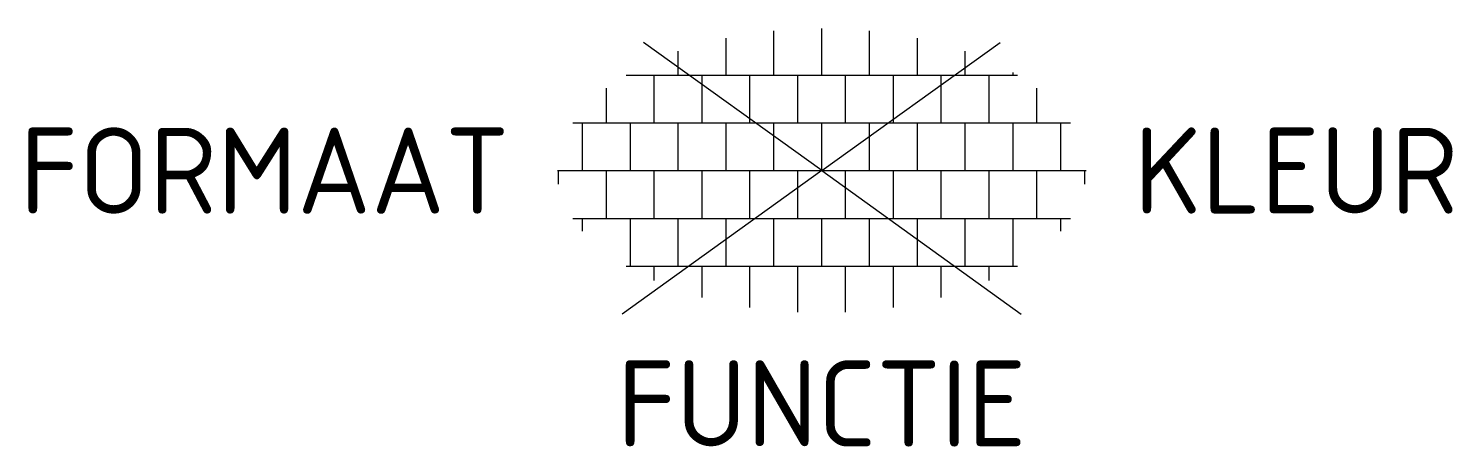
# Model space of a CAD drawing. Extents: x -16.6 to 13.2, y -5.8 to 3.
import ezdxf
from ezdxf.enums import TextEntityAlignment as Align

# ---------------------------------------------------------------- set-up
doc = ezdxf.new("R2010")
doc.units = 0
doc.styles.add('NLCS-ISO', font='NLCS-ISO.ttf')

msp = doc.modelspace()

# ---------------------------------------------------------------- linework, layer by layer
for p, q in [((0, 0), (-3.728, 2.684)), ((-2, 2), (-2, 2.773)), ((-1, 2), (-1, 2.926)), ((0, 2), (0, 2.975)), ((0, 0), (3.728, 2.684)), ((1, 2), (1, 2.926)), ((2, 2), (2, 2.773)), ((-3, 2), (-3, 2.498)), ((3, 2), (3, 2.498)), ((-4.09, 2), (4.09, 2)), ((-3.5, 1), (-3.5, 2)), ((-2.5, 1), (-2.5, 2)), ((-1.5, 1), (-1.5, 2)), ((-0.5, 1), (-0.5, 2)), ((0.5, 1), (0.5, 2)), ((1.5, 1), (1.5, 2)), ((2.5, 1), (2.5, 2)), ((3.5, 1), (3.5, 2)), ((4, 2), (4, 2.052)), ((-4.5, 1), (-4.5, 1.726)), ((4.5, 1), (4.5, 1.726)), ((-5.204, 1), (5.204, 1)), ((-5, 0), (-5, 1)), ((-4, 0), (-4, 1)), ((-3, 0), (-3, 1)), ((-2, 0), (-2, 1)), ((-1, 0), (-1, 1)), ((0, 0), (0, 1)), ((1, 0), (1, 1)), ((2, 0), (2, 1)), ((3, 0), (3, 1)), ((4, 0), (4, 1)), ((5, 0), (5, 1)), ((-5.525, 0), (5.525, 0)), ((-5.5, -0.283), (-5.5, 0)), ((-4.5, -1), (-4.5, 0)), ((0, 0), (-4.172, -3.003)), ((-3.5, -1), (-3.5, 0)), ((-2.5, -1), (-2.5, 0)), ((-1.5, -1), (-1.5, 0)), ((-0.5, -1), (-0.5, 0)), ((0.5, -1), (0.5, 0)), ((1.5, -1), (1.5, 0)), ((2.5, -1), (2.5, 0)), ((3.5, -1), (3.5, 0)), ((4.5, -1), (4.5, 0)), ((5.5, -0.283), (5.5, 0)), ((0, 0), (4.172, -3.003)), ((-5.204, -1), (5.204, -1)), ((-5, -1.266), (-5, -1)), ((-4, -2), (-4, -1)), ((-3, -2), (-3, -1)), ((-2, -2), (-2, -1)), ((-1, -2), (-1, -1)), ((0, -2), (0, -1)), ((1, -2), (1, -1)), ((2, -2), (2, -1)), ((3, -2), (3, -1)), ((4, -2), (4, -1)), ((5, -1.266), (5, -1)), ((-4.09, -2), (4.09, -2)), ((-3.5, -2.302), (-3.5, -2)), ((-2.5, -2.653), (-2.5, -2)), ((-1.5, -2.863), (-1.5, -2)), ((-0.5, -2.963), (-0.5, -2)), ((0.5, -2.963), (0.5, -2)), ((1.5, -2.863), (1.5, -2)), ((2.5, -2.653), (2.5, -2)), ((3.5, -2.302), (3.5, -2))]:
    msp.add_line(p, q)

# ---------------------------------------------------------------- texts
at = {"style": 'NLCS-ISO'}
msp.add_attdef('FORMAAT', text='20x20', height=1.8, dxfattribs=at).set_placement((-6.525, 0), align=Align.MIDDLE_RIGHT)
msp.add_attdef('KLEUR', text='G', height=1.8, dxfattribs=at).set_placement((6.525, 0), align=Align.MIDDLE_LEFT)
at = {"style": 'NLCS-ISO', "flags": 1}
msp.add_attdef('FUNCTIE', text='', height=1.8, dxfattribs=at).set_placement((0, -3.975), align=Align.TOP_CENTER)

doc.saveas('drawing.dxf')
